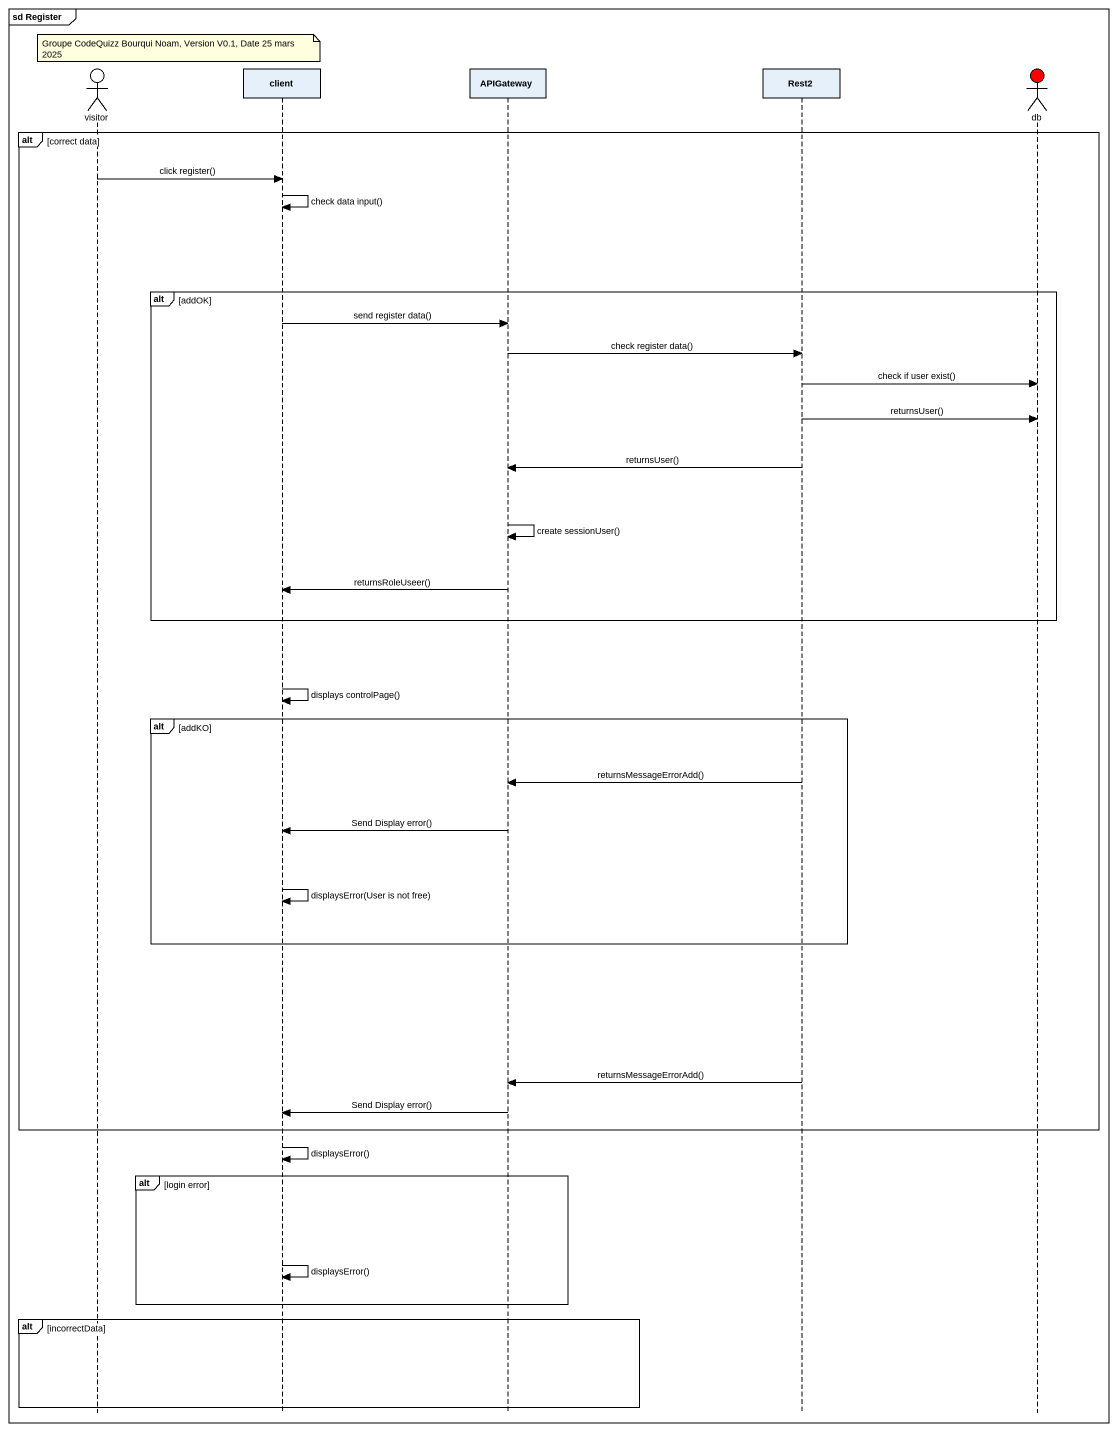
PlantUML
@startuml
mainframe sd Register
hide footbox
actor visitor
participant client
participant APIGateway
participant Rest2
actor db #FF0000

note over visitor : Groupe CodeQuizz Bourqui Noam, Version V0.1, Date 25 mars 2025
alt correct data
  visitor -> client : click register()
  client -> client : check data input()
  alt addOK
    client -> APIGateway : send register data()
    APIGateway -> Rest2 : check register data()
    Rest2 -> db : check if user exist()
    Rest2 -> db : returnsUser()
    Rest2 -> APIGateway : returnsUser()
    APIGateway -> APIGateway : create sessionUser()
    APIGateway -> client : returnsRoleUseer()
  end
  client -> client : displays controlPage()
  alt addKO
    Rest2 -> APIGateway : returnsMessageErrorAdd()
    APIGateway -> client : Send Display error()
    client -> client : displaysError(User is not free)
  end
  Rest2 -> APIGateway : returnsMessageErrorAdd()
  APIGateway -> client : Send Display error()
end
client -> client : displaysError()
alt login error
  client -> client : displaysError()
end
alt incorrectData
end
@enduml
